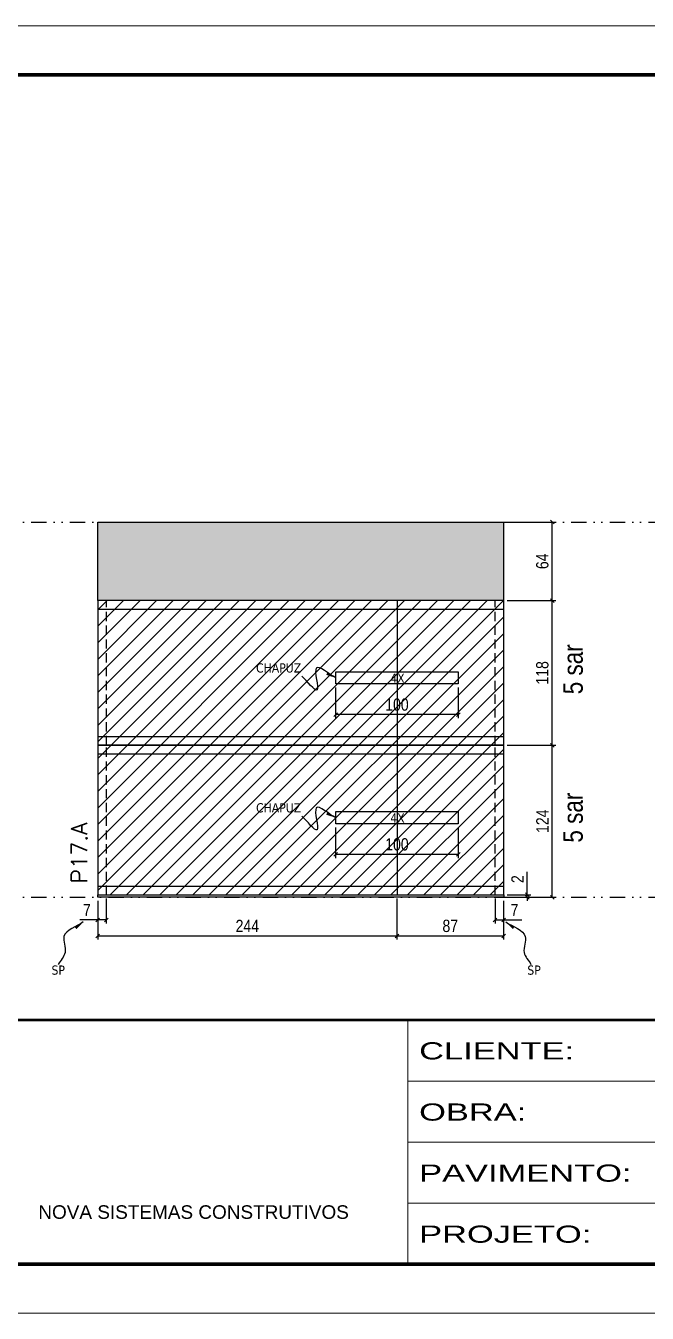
# Model space of a CAD drawing. Header units: millimetres. Extents: x 13777 to 27878, y -21631 to 6985.
# Drawn here: x 14527 to 15034, y 192 to 1242 of the extents above; entities that cross this region are included whole.
import ezdxf

# ---------------------------------------------------------------- set-up
doc = ezdxf.new("R2010")
doc.units = ezdxf.units.MM
for name, pattern in [('CONTINUO', [0]), ('DASHED', [0.75, 0.5, -0.25]), ('DIVIDE2', [0.625, 0.25, -0.125, 0, -0.125, 0, -0.125]), ('HIDDEN', [0.375, 0.25, -0.125])]:
    doc.linetypes.add(name, pattern=pattern)
for name, color, linetype in [('COTA', 241, 'Continuous'), ('NOMENCLATURA', 7, 'Continuous'), ('Nível', 160, 'Continuous'), ('Painéis', 200, 'Continuous'), ('Romaneio', 10, 'Continuous'), ('SARR_2.2x10', 60, 'Continuous'), ('SARR_2.2x7', 40, 'Continuous'), ('Sarrafo de Pressão', 42, 'HIDDEN'), ('texto', 7, 'Continuous')]:
    doc.layers.add(name, color=color, linetype=linetype)
for name, color, linetype, lineweight in [('Folhas', 255, 'Continuous', 9), ('Hachura', 251, 'Continuous', 9), ('SARRAFO DE PRESSAO', 251, 'DASHED', 9), ('Texto Seção', 7, 'Continuous', 15)]:
    doc.layers.add(name, color=color, linetype=linetype, lineweight=lineweight)
doc.styles.add('ARIAL', font='arial.ttf')
doc.styles.add('ARIAL_NARROW', font='ARIALN.TTF', dxfattribs={"height": 0.2})
doc.styles.add('COTA TECNICA', font='techl___.ttf', dxfattribs={"height": 10})
doc.styles.add('COTA TECNICA-50', font='techl___.ttf', dxfattribs={"height": 10})
doc.styles.add('REGUA-120', font='ROMANS.shx', dxfattribs={"height": 15})
doc.styles.get("Standard").update_dxf_attribs({"font": 'arial.ttf'})
doc.styles.add('Tecnologia', font='')
doc.styles.get('Tecnologia').set_extended_font_data('Forgotten Futurist')
doc.dimstyles.new('COTA PAINEL-50', dxfattribs={"dimtxt": 10, "dimasz": 3, "dimexe": 3, "dimexo": 3, "dimgap": 3, "dimtad": 1, "dimdec": 1, "dimzin": 12, "dimdsep": 46, "dimtxsty": 'COTA TECNICA-50', "dimblk1": 'OBLIQUE', "dimblk2": 'OBLIQUE', "dimsah": 1, "dimcen": 0.9, "dimclrd": 4, "dimclre": 4, "dimclrt": 240, "dimadec": 1, "dimazin": 3, "dimtfac": 1, "dimtdec": 1, "dimtmove": 0, "dimatfit": 3, "dimfxl": 1, "dimtolj": 1, "dimtzin": 12, "dimarcsym": 0})
doc.dimstyles.new('PAINEL', dxfattribs={"dimtxt": 10, "dimasz": 3, "dimexe": 3, "dimexo": 3, "dimgap": 3, "dimtad": 1, "dimdec": 1, "dimzin": 12, "dimdsep": 46, "dimtxsty": 'COTA TECNICA', "dimblk1": 'OBLIQUE', "dimblk2": 'OBLIQUE', "dimsah": 1, "dimcen": 0.9, "dimclrd": 4, "dimclre": 4, "dimclrt": 240, "dimadec": 1, "dimazin": 3, "dimtfac": 1, "dimtdec": 1, "dimtmove": 0, "dimatfit": 3, "dimfxl": 1, "dimtolj": 1, "dimtzin": 12, "dimarcsym": 0})
doc.dimstyles.get("Standard").update_dxf_attribs({"dimtxt": 0.18, "dimasz": 0.18, "dimexe": 0.18, "dimexo": 0.0625, "dimgap": 0.09, "dimtad": 0, "dimtih": 1, "dimtoh": 1, "dimdec": 4, "dimzin": 0, "dimdsep": 46, "dimtxsty": 'Standard', "dimcen": 0.09, "dimadec": 0, "dimazin": 0, "dimtfac": 1, "dimtdec": 4, "dimtofl": 0, "dimtmove": 0, "dimatfit": 3, "dimfxl": 1, "dimtolj": 1, "dimtzin": 0, "dimarcsym": 0})

# ---------------------------------------------------------------- blocks, each defined once
blk = doc.blocks.new('9999999999')
at = {"color": 30, "linetype": 'CONTINUO'}
for p, q in [((98564.6, 34230.2), (98564.6, 34429.4)), ((98564.6, 34379.6), (99584, 34379.6)), ((98564.6, 34329.8), (99488, 34329.8)), ((98564.6, 34280), (99488, 34280))]:
    blk.add_line(p, q, dxfattribs=at)
at = {"color": 30, "linetype": 'CONTINUO', "const_width": 2}
blk.add_lwpolyline([(99584, 34230.2), (99584, 34414.4, 0.414214), (99569, 34429.4), (98229, 34429.4, 0.414214), (98214, 34414.4), (98214, 34245.2, 0.414214), (98229, 34230.2), (99584, 34230.2)], format="xyb", dxfattribs=at)
at = {"layer": 'Folhas'}
blk.add_lwpolyline([(98139, 34190.2), (99624, 34190.2), (99624, 35240.2), (98139, 35240.2)], close=True, dxfattribs=at)
at = {"layer": 'Folhas', "color": 30, "const_width": 3}
blk.add_lwpolyline([(98214, 34230.2), (99584, 34230.2), (99584, 35200.2), (98214, 35200.2)], close=True, dxfattribs=at)
at = {"color": 7, "linetype": 'Continuous', "ltscale": 5, "style": 'ARIAL'}
blk.add_text('NOVA SISTEMAS CONSTRUTIVOS', height=11.059, dxfattribs=at).set_placement((98263.2, 34267.2))
at = {"layer": 'Folhas', "color": 7, "style": 'Tecnologia', "width": 1.5}
for s, p in [('CLIENTE:', (98573.7, 34397.2)), ('OBRA:', (98573.7, 34347.3)), ('PAVIMENTO:', (98573.7, 34297.5)), ('PROJETO:', (98573.7, 34247.7))]:
    blk.add_text(s, height=14, dxfattribs=at).set_placement(p)
blk = doc.blocks.new('_Oblique')
at = {"color": 0, "linetype": 'ByBlock', "lineweight": -2}
blk.add_line((-0.5, -0.5), (0.5, 0.5), dxfattribs=at)
blk = doc.blocks.new('*D1434')
at = {"layer": 'COTA', "color": 4, "lineweight": -2, "transparency": 16777216}
for p, q in [((14586.1, 528.1), (14586.1, 509.6)), ((14593.1, 530.1), (14593.1, 509.6)), ((14586.1, 512.6), (14571.4, 512.6)), ((14593.1, 512.6), (14586.1, 512.6))]:
    blk.add_line(p, q, dxfattribs=at)
at = {"layer": 'Defpoints', "color": 0, "transparency": 16777216}
for p in [(14586.1, 531.1), (14593.1, 533.1), (14586.1, 512.6)]:
    blk.add_point(p, dxfattribs=at)
at = {"layer": 'COTA', "color": 4, "lineweight": -2, "transparency": 16777216, "xscale": 3, "yscale": 3, "zscale": 3, "rotation": 180}
blk.add_blockref('_Oblique', (14586.1, 512.6), dxfattribs=at)
at = {"layer": 'COTA', "color": 4, "lineweight": -2, "transparency": 16777216, "xscale": 3, "yscale": 3, "zscale": 3}
blk.add_blockref('_Oblique', (14593.1, 512.6), dxfattribs=at)
at = {"layer": 'COTA', "color": 240, "transparency": 16777216, "insert": (14577.3, 520.7), "char_height": 10, "attachment_point": 5, "style": 'COTA TECNICA-50'}
blk.add_mtext('\\A1;7', dxfattribs=at)
blk = doc.blocks.new('*D1435')
at = {"layer": 'COTA', "color": 4, "lineweight": -2, "transparency": 16777216}
for p, q in [((14910.1, 530.1), (14910.1, 509.6)), ((14917.1, 528.1), (14917.1, 509.6)), ((14910.1, 512.6), (14917.1, 512.6)), ((14917.1, 512.6), (14931.9, 512.6))]:
    blk.add_line(p, q, dxfattribs=at)
at = {"layer": 'Defpoints', "color": 0, "transparency": 16777216}
for p in [(14910.1, 533.1), (14917.1, 531.1), (14917.1, 512.6)]:
    blk.add_point(p, dxfattribs=at)
at = {"layer": 'COTA', "color": 4, "lineweight": -2, "transparency": 16777216, "xscale": 3, "yscale": 3, "zscale": 3, "rotation": 180}
blk.add_blockref('_Oblique', (14910.1, 512.6), dxfattribs=at)
at = {"layer": 'COTA', "color": 4, "lineweight": -2, "transparency": 16777216, "xscale": 3, "yscale": 3, "zscale": 3}
blk.add_blockref('_Oblique', (14917.1, 512.6), dxfattribs=at)
at = {"layer": 'COTA', "color": 240, "transparency": 16777216, "insert": (14926, 520.7), "char_height": 10, "attachment_point": 5, "style": 'COTA TECNICA-50'}
blk.add_mtext('\\A1;7', dxfattribs=at)
blk = doc.blocks.new('*D1436')
at = {"layer": 'Defpoints', "color": 0, "linetype": 'ByBlock', "transparency": 16777216}
for p in [(14917.1, 655.1), (14956.8, 655.1), (14917.1, 531.1)]:
    blk.add_point(p, dxfattribs=at)
at = {"layer": 'Romaneio', "color": 4, "linetype": 'ByBlock', "lineweight": -2, "transparency": 16777216}
for p, q in [((14920.1, 655.1), (14959.8, 655.1)), ((14956.8, 531.1), (14956.8, 655.1)), ((14920.1, 531.1), (14959.8, 531.1))]:
    blk.add_line(p, q, dxfattribs=at)
at = {"layer": 'Romaneio', "color": 4, "linetype": 'ByBlock', "lineweight": -2, "transparency": 16777216, "xscale": 3, "yscale": 3, "zscale": 3}
for p, rotation in [((14956.8, 655.1), 90), ((14956.8, 531.1), 270)]:
    blk.add_blockref('_Oblique', p, dxfattribs=dict(at, rotation=rotation))
at = {"layer": 'Romaneio', "color": 240, "linetype": 'ByBlock', "transparency": 16777216, "insert": (14948.7, 593.1), "char_height": 10, "attachment_point": 5, "rotation": 90, "style": 'COTA TECNICA'}
blk.add_mtext('\\A1;124', dxfattribs=at)
blk = doc.blocks.new('*D1437')
at = {"layer": 'Defpoints', "color": 0, "linetype": 'ByBlock', "transparency": 16777216}
for p in [(14917.1, 655.1), (14956.8, 655.1), (14917.1, 531.1)]:
    blk.add_point(p, dxfattribs=at)
at = {"layer": 'Romaneio', "color": 4, "linetype": 'ByBlock', "lineweight": -2, "transparency": 16777216}
for p, q in [((14920.1, 655.1), (14959.8, 655.1)), ((14956.8, 531.1), (14956.8, 655.1)), ((14920.1, 531.1), (14959.8, 531.1))]:
    blk.add_line(p, q, dxfattribs=at)
at = {"layer": 'Romaneio', "color": 4, "linetype": 'ByBlock', "lineweight": -2, "transparency": 16777216, "xscale": 3, "yscale": 3, "zscale": 3}
for p, rotation in [((14956.8, 655.1), 90), ((14956.8, 531.1), 270)]:
    blk.add_blockref('_Oblique', p, dxfattribs=dict(at, rotation=rotation))
at = {"layer": 'Romaneio', "color": 240, "linetype": 'ByBlock', "transparency": 16777216, "insert": (14948.7, 593.1), "char_height": 10, "attachment_point": 5, "rotation": 90, "style": 'COTA TECNICA'}
blk.add_mtext('\\A1;124', dxfattribs=at)
blk = doc.blocks.new('*D1438')
at = {"layer": 'COTA', "color": 4, "lineweight": -2, "transparency": 16777216}
for p, q in [((14920.1, 773.1), (14959.8, 773.1)), ((14956.8, 655.1), (14956.8, 773.1)), ((14920.1, 655.1), (14959.8, 655.1))]:
    blk.add_line(p, q, dxfattribs=at)
at = {"layer": 'Defpoints', "color": 0, "transparency": 16777216}
for p in [(14917.1, 773.1), (14956.8, 773.1), (14917.1, 655.1)]:
    blk.add_point(p, dxfattribs=at)
at = {"layer": 'COTA', "color": 4, "lineweight": -2, "transparency": 16777216, "xscale": 3, "yscale": 3, "zscale": 3}
for p, rotation in [((14956.8, 773.1), 90), ((14956.8, 655.1), 270)]:
    blk.add_blockref('_Oblique', p, dxfattribs=dict(at, rotation=rotation))
at = {"layer": 'COTA', "color": 240, "transparency": 16777216, "insert": (14948.7, 714.1), "char_height": 10, "attachment_point": 5, "rotation": 90, "style": 'COTA TECNICA-50'}
blk.add_mtext('\\A1;118', dxfattribs=at)
blk = doc.blocks.new('*D1439')
at = {"layer": 'COTA', "color": 4, "lineweight": -2, "transparency": 16777216}
for p, q in [((14936.4, 533.1), (14936.4, 551.9)), ((14920.1, 533.1), (14939.4, 533.1)), ((14920.1, 531.1), (14939.4, 531.1)), ((14936.4, 531.1), (14936.4, 533.1)), ((14936.4, 531.1), (14936.4, 528.1))]:
    blk.add_line(p, q, dxfattribs=at)
at = {"layer": 'Defpoints', "color": 0, "transparency": 16777216}
for p in [(14917.1, 533.1), (14917.1, 531.1), (14936.4, 531.1)]:
    blk.add_point(p, dxfattribs=at)
at = {"layer": 'COTA', "color": 4, "lineweight": -2, "transparency": 16777216, "xscale": 3, "yscale": 3, "zscale": 3}
for p, rotation in [((14936.4, 533.1), 270), ((14936.4, 531.1), 90)]:
    blk.add_blockref('_Oblique', p, dxfattribs=dict(at, rotation=rotation))
at = {"layer": 'COTA', "color": 240, "transparency": 16777216, "insert": (14928.4, 545.9), "char_height": 10, "attachment_point": 5, "rotation": 90, "style": 'COTA TECNICA-50'}
blk.add_mtext('\\A1;2', dxfattribs=at)
blk = doc.blocks.new('*D1451')
at = {"layer": 'COTA', "color": 4, "lineweight": -2, "transparency": 16777216}
for p, q in [((14586.1, 528.1), (14586.1, 496.6)), ((14830.1, 530.1), (14830.1, 496.6)), ((14586.1, 499.6), (14830.1, 499.6))]:
    blk.add_line(p, q, dxfattribs=at)
at = {"layer": 'Defpoints', "color": 0, "transparency": 16777216}
for p in [(14586.1, 531.1), (14830.1, 533.1), (14830.1, 499.6)]:
    blk.add_point(p, dxfattribs=at)
at = {"layer": 'COTA', "color": 4, "lineweight": -2, "transparency": 16777216, "xscale": 3, "yscale": 3, "zscale": 3, "rotation": 180}
blk.add_blockref('_Oblique', (14586.1, 499.6), dxfattribs=at)
at = {"layer": 'COTA', "color": 4, "lineweight": -2, "transparency": 16777216, "xscale": 3, "yscale": 3, "zscale": 3}
blk.add_blockref('_Oblique', (14830.1, 499.6), dxfattribs=at)
at = {"layer": 'COTA', "color": 240, "transparency": 16777216, "insert": (14708.1, 507.7), "char_height": 10, "attachment_point": 5, "style": 'COTA TECNICA-50'}
blk.add_mtext('\\A1;244', dxfattribs=at)
blk = doc.blocks.new('*D1452')
at = {"layer": 'COTA', "color": 4, "lineweight": -2, "transparency": 16777216}
for p, q in [((14830.1, 530.1), (14830.1, 496.6)), ((14917.1, 528.1), (14917.1, 496.6)), ((14830.1, 499.6), (14917.1, 499.6))]:
    blk.add_line(p, q, dxfattribs=at)
at = {"layer": 'Defpoints', "color": 0, "transparency": 16777216}
for p in [(14830.1, 533.1), (14917.1, 531.1), (14917.1, 499.6)]:
    blk.add_point(p, dxfattribs=at)
at = {"layer": 'COTA', "color": 4, "lineweight": -2, "transparency": 16777216, "xscale": 3, "yscale": 3, "zscale": 3, "rotation": 180}
blk.add_blockref('_Oblique', (14830.1, 499.6), dxfattribs=at)
at = {"layer": 'COTA', "color": 4, "lineweight": -2, "transparency": 16777216, "xscale": 3, "yscale": 3, "zscale": 3}
blk.add_blockref('_Oblique', (14917.1, 499.6), dxfattribs=at)
at = {"layer": 'COTA', "color": 240, "transparency": 16777216, "insert": (14873.6, 507.7), "char_height": 10, "attachment_point": 5, "style": 'COTA TECNICA-50'}
blk.add_mtext('\\A1;87', dxfattribs=at)
blk = doc.blocks.new('*D1460')
at = {"layer": 'COTA', "color": 4, "linetype": 'ByBlock', "lineweight": -2, "transparency": 16777216}
for p, q in [((14780.1, 588), (14780.1, 563.1)), ((14880.1, 588), (14880.1, 563.1)), ((14880.1, 566.1), (14780.1, 566.1))]:
    blk.add_line(p, q, dxfattribs=at)
at = {"layer": 'Defpoints', "color": 0, "linetype": 'ByBlock', "transparency": 16777216}
for p in [(14780.1, 591), (14880.1, 591), (14780.1, 566.1)]:
    blk.add_point(p, dxfattribs=at)
at = {"layer": 'COTA', "color": 4, "linetype": 'ByBlock', "lineweight": -2, "transparency": 16777216, "xscale": 3, "yscale": 3, "zscale": 3, "rotation": 180}
blk.add_blockref('_Oblique', (14780.1, 566.1), dxfattribs=at)
at = {"layer": 'COTA', "color": 4, "linetype": 'ByBlock', "lineweight": -2, "transparency": 16777216, "xscale": 3, "yscale": 3, "zscale": 3}
blk.add_blockref('_Oblique', (14880.1, 566.1), dxfattribs=at)
at = {"layer": 'COTA', "color": 240, "linetype": 'ByBlock', "transparency": 16777216, "insert": (14830.1, 574.2), "char_height": 10, "attachment_point": 5, "style": 'COTA TECNICA'}
blk.add_mtext('\\A1;100', dxfattribs=at)
blk = doc.blocks.new('*D1461')
at = {"layer": 'COTA', "color": 4, "linetype": 'ByBlock', "lineweight": -2, "transparency": 16777216}
for p, q in [((14780.1, 702.1), (14780.1, 677.1)), ((14880.1, 702.1), (14880.1, 677.1)), ((14880.1, 680.1), (14780.1, 680.1))]:
    blk.add_line(p, q, dxfattribs=at)
at = {"layer": 'Defpoints', "color": 0, "linetype": 'ByBlock', "transparency": 16777216}
for p in [(14780.1, 705.1), (14880.1, 705.1), (14780.1, 680.1)]:
    blk.add_point(p, dxfattribs=at)
at = {"layer": 'COTA', "color": 4, "linetype": 'ByBlock', "lineweight": -2, "transparency": 16777216, "xscale": 3, "yscale": 3, "zscale": 3, "rotation": 180}
blk.add_blockref('_Oblique', (14780.1, 680.1), dxfattribs=at)
at = {"layer": 'COTA', "color": 4, "linetype": 'ByBlock', "lineweight": -2, "transparency": 16777216, "xscale": 3, "yscale": 3, "zscale": 3}
blk.add_blockref('_Oblique', (14880.1, 680.1), dxfattribs=at)
at = {"layer": 'COTA', "color": 240, "linetype": 'ByBlock', "transparency": 16777216, "insert": (14830.1, 688.2), "char_height": 10, "attachment_point": 5, "style": 'COTA TECNICA'}
blk.add_mtext('\\A1;100', dxfattribs=at)
blk = doc.blocks.new('*D1462')
at = {"layer": 'COTA', "color": 4, "lineweight": -2, "transparency": 16777216}
for p, q in [((14920.1, 837.1), (14959.8, 837.1)), ((14956.8, 773.1), (14956.8, 837.1)), ((14920.1, 773.1), (14959.8, 773.1))]:
    blk.add_line(p, q, dxfattribs=at)
at = {"layer": 'Defpoints', "color": 0, "transparency": 16777216}
for p in [(14917.1, 837.1), (14956.8, 837.1), (14917.1, 773.1)]:
    blk.add_point(p, dxfattribs=at)
at = {"layer": 'COTA', "color": 4, "lineweight": -2, "transparency": 16777216, "xscale": 3, "yscale": 3, "zscale": 3}
for p, rotation in [((14956.8, 837.1), 90), ((14956.8, 773.1), 270)]:
    blk.add_blockref('_Oblique', p, dxfattribs=dict(at, rotation=rotation))
at = {"layer": 'COTA', "color": 240, "transparency": 16777216, "insert": (14948.7, 805.1), "char_height": 10, "attachment_point": 5, "rotation": 90, "style": 'COTA TECNICA'}
blk.add_mtext('\\A1;64', dxfattribs=at)

msp = doc.modelspace()

# ---------------------------------------------------------------- hatches: boundary and pattern name
at = {"layer": 'COTA'}
h = msp.add_hatch(dxfattribs=at)
h.set_pattern_fill('AR-CONC', color=256, scale=0.03)
h.set_pattern_definition([(50, (-3328.2666, -4624.3004), (5.4655401, -0.4781726), [0.5715, -6.2865]), (355, (-3328.2666, -4624.3004), (-1.0573026, 5.7317054), [0.4572, -5.0292175]), (100.451445, (-3327.811, -4624.3403), (4.4082374, 5.2535326), [0.4857003, -5.3427073]), (46.1842, (-3328.2666, -4622.7764), (8.1323712, -1.2612698), [0.85725, -9.42975]), (96.635558, (-3327.589, -4622.8815), (7.122124, 7.4227837), [0.7285507, -8.0140682]), (351.18415, (-3328.267, -4622.7764), (7.122124, 7.4227837), [0.685799, -7.543792]), (21, (-3327.5046, -4623.1574), (4.5484317, -3.0679559), [0.5715, -6.2865]), (326, (-3327.5046, -4623.1574), (1.8540609, 5.525639), [0.4572, -5.0292]), (71.451445, (-3327.1256, -4623.413), (6.4024926, 2.457683), [0.4857003, -5.3426981]), (37.5, (-3328.2666, -4624.3004), (0.0926581, 2.53665117), [0, -4.96824, 0, -5.1054, 0, -5.04825]), (7.5, (-3328.2666, -4624.3004), (2.00458988, 3.00541724), [0, -2.91084, 0, -4.85394, 0, -1.92405]), (327.5, (-3329.9659, -4624.3004), (4.06771786, -0.17186232), [0, -1.905, 0, -5.9436, 0, -7.8867]), (317.5, (-3330.728, -4624.3004), (4.44387544, 0.7627947), [0, -2.4765, 0, -3.94716, 0, -5.6007])])
h.paths.add_polyline_path([(14586.15, 837.13), (14586.15, 773.13), (14917.15, 773.13), (14917.15, 837.13)])
at = {"layer": 'Hachura', "linetype": 'ByBlock'}
h = msp.add_hatch(dxfattribs=at)
h.set_pattern_fill('ANSI31', color=256, scale=3)
h.paths.add_polyline_path([(14830.15, 655.13), (14830.15, 773.13), (14586.15, 773.13), (14586.15, 655.13)])
h.paths.add_polyline_path([(14830.15, 655.13), (14917.15, 655.13), (14917.15, 773.13), (14830.15, 773.13)])
h.paths.add_polyline_path([(14830.15, 655.13), (14830.15, 533.13), (14917.15, 533.13), (14917.15, 655.13)])
h.paths.add_polyline_path([(14586.15, 655.13), (14586.15, 533.13), (14830.15, 533.13), (14830.15, 655.13)])
h.paths.add_polyline_path([(15085.44, 655.13), (15085.44, 533.13), (15329.44, 533.13), (15329.44, 655.13)])
h.paths.add_polyline_path([(15329.44, 655.13), (15329.44, 773.13), (15124.44, 773.13), (15085.44, 773.13), (15085.44, 655.13)])
h.paths.add_polyline_path([(15329.44, 773.13), (15329.44, 837.13), (15124.44, 837.13), (15124.44, 773.13)])
h.paths.add_polyline_path([(15382.44, 773.13), (15382.44, 837.13), (15329.44, 837.13), (15329.44, 773.13)])
h.paths.add_polyline_path([(15329.44, 655.13), (15416.44, 655.13), (15416.44, 773.13), (15329.44, 773.13)])
h.paths.add_polyline_path([(15416.44, 655.13), (15329.44, 655.13), (15329.44, 533.13), (15416.44, 533.13)])
h.paths.add_polyline_path([(15573.05, 533.13), (15592.05, 533.13), (15592.05, 773.13), (15573.05, 773.13)])
h.paths.add_polyline_path([(15573.05, 773.13), (15592.05, 773.13), (15592.05, 800.11), (15573.05, 800.11)])
h.paths.add_polyline_path([(15744.96, 773.11), (15725.96, 773.11), (15725.96, 533.13), (15744.96, 533.13)])

# ---------------------------------------------------------------- linework, layer by layer
at = {"layer": 'COTA', "linetype": 'ByBlock'}
for p, q in [((14586.15, 773.13), (14586.15, 837.13)), ((14586.15, 837.13), (14917.15, 837.13)), ((14917.15, 773.13), (14917.15, 837.13)), ((14917.15, 773.13), (14917.15, 837.13))]:
    msp.add_line(p, q, dxfattribs=at)
at = {"layer": 'Nível', "color": 4, "linetype": 'DIVIDE2', "ltscale": 50}
for p, q in [((13777.11, 837.13), (21531.15, 837.13)), ((13777.11, 531.13), (21531.15, 531.13))]:
    msp.add_line(p, q, dxfattribs=at)
at = {"layer": 'Painéis'}
msp.add_line((14830.15, 773.13), (14830.15, 533.13), dxfattribs=at)
for points in [[(14917.15, 773.13), (14586.15, 773.13), (14586.15, 655.13), (14917.15, 655.13)], [(14917.15, 655.13), (14586.15, 655.13), (14586.15, 533.13), (14917.15, 533.13)], [(14917.15, 531.13), (14586.15, 531.13), (14586.15, 533.13), (14917.15, 533.13)]]:
    msp.add_lwpolyline(points, close=True, dxfattribs=at)
at = {"layer": 'SARR_2.2x10'}
for points in [[(14780.15, 715.06), (14880.15, 715.06), (14880.15, 705.06), (14780.15, 705.06)], [(14780.15, 600.98), (14880.15, 600.98), (14880.15, 590.98), (14780.15, 590.98)]]:
    msp.add_lwpolyline(points, close=True, dxfattribs=at)
at = {"layer": 'SARR_2.2x7'}
for p, q in [((14586.15, 766.13), (14830.15, 766.13)), ((14830.15, 766.13), (14917.15, 766.13)), ((14586.15, 662.13), (14830.15, 662.13)), ((14830.15, 662.13), (14917.15, 662.13)), ((14586.15, 648.13), (14830.15, 648.13)), ((14830.15, 648.13), (14917.15, 648.13)), ((14586.15, 540.13), (14830.15, 540.13)), ((14830.15, 540.13), (14917.15, 540.13))]:
    msp.add_line(p, q, dxfattribs=at)
at = {"layer": 'Sarrafo de Pressão', "ltscale": 30}
for p, q in [((14593.15, 655.13), (14593.15, 773.13)), ((14910.15, 655.13), (14910.15, 773.13)), ((14593.15, 533.13), (14593.15, 655.13)), ((14910.15, 533.13), (14910.15, 655.13))]:
    msp.add_line(p, q, dxfattribs=at)

# ---------------------------------------------------------------- block references
at = {"layer": 'SARRAFO DE PRESSAO', "color": 6, "linetype": 'ByBlock'}
msp.add_blockref('9999999999', (-83725.51, -33998.35), dxfattribs=at)

# ---------------------------------------------------------------- texts
at = {"layer": 'NOMENCLATURA', "style": 'ARIAL_NARROW'}
for p in [(14981.66, 696.65), (14981.66, 575.65)]:
    msp.add_text('5 sar', height=16, rotation=90, dxfattribs=at).set_placement(p)
at = {"layer": 'texto', "color": 0, "char_height": 7.5, "attachment_point": 5}
for s, insert in [('{\\fTahoma|b0|i0|c0|p34;\\C4;CHAPUZ}', (14733.59, 718.07)), ('{\\fTahoma|b0|i0|c0|p34;\\C4;4X}', (14830.54, 709.76)), ('{\\fTahoma|b0|i0|c0|p34;\\C4;CHAPUZ}', (14733.59, 603.99)), ('{\\fTahoma|b0|i0|c0|p34;\\C4;4X}', (14830.54, 595.69)), ('{\\fTahoma|b0|i0|c0|p34;\\C4;SP}', (14553.9, 471.64)), ('{\\fTahoma|b0|i0|c0|p34;\\C4;SP}', (14941.92, 471.64))]:
    msp.add_mtext(s, dxfattribs=dict(at, insert=insert))
at = {"layer": 'Texto Seção', "insert": (14577.53, 542.39), "char_height": 13, "width": 285.3299, "attachment_point": 7, "rotation": 90, "style": 'REGUA-120'}
msp.add_mtext('P17.A', dxfattribs=at)

# ---------------------------------------------------------------- dimensions: what is measured, and where the dimension line sits
at = {"layer": 'COTA'}
for base, p1, p2, angle, dimstyle, picture, middle in [((14956.79, 837.13), (14917.15, 773.13), (14917.15, 837.13), 90, 'PAINEL', '*D1462', (14948.68, 805.13)), ((14956.79, 773.13), (14917.15, 655.13), (14917.15, 773.13), 90, 'COTA PAINEL-50', '*D1438', (14948.69, 714.13)), ((14586.15, 512.62), (14593.15, 533.13), (14586.15, 531.13), 180, 'COTA PAINEL-50', '*D1434', (14577.28, 520.7))]:
    dim = msp.add_linear_dim(base=base, p1=p1, p2=p2, angle=angle, dimstyle=dimstyle, dxfattribs=at)
    dim.commit()
    dim.dimension.update_dxf_attribs({"geometry": picture, "text_midpoint": middle})
at = {"layer": 'COTA', "linetype": 'ByBlock'}
for base, p1, p2, picture, middle in [((14780.15, 680.13), (14880.15, 705.06), (14780.15, 705.06), '*D1461', (14830.15, 688.23)), ((14780.15, 566.05), (14880.15, 590.98), (14780.15, 590.98), '*D1460', (14830.15, 574.15))]:
    dim = msp.add_linear_dim(base=base, p1=p1, p2=p2, dimstyle='PAINEL', dxfattribs=at)
    dim.commit()
    dim.dimension.update_dxf_attribs({"geometry": picture, "text_midpoint": middle})
at = {"layer": 'COTA'}
dim = msp.add_linear_dim(base=(14936.4, 531.13), p1=(14917.15, 533.13), p2=(14917.15, 531.13), angle=90, dimstyle='COTA PAINEL-50', dxfattribs=at)
dim.commit()
dim.dimension.update_dxf_attribs({"geometry": '*D1439', "text_midpoint": (14936.4, 545.88), "dimtype": 160})
for base, p1, p2, picture, middle in [((14830.15, 499.58), (14586.15, 531.13), (14830.15, 533.13), '*D1451', (14708.15, 507.65)), ((14917.15, 499.58), (14830.15, 533.13), (14917.15, 531.13), '*D1452', (14873.65, 507.67)), ((14917.15, 512.62), (14910.15, 533.13), (14917.15, 531.13), '*D1435', (14926.01, 520.7))]:
    dim = msp.add_linear_dim(base=base, p1=p1, p2=p2, dimstyle='COTA PAINEL-50', dxfattribs=at)
    dim.commit()
    dim.dimension.update_dxf_attribs({"geometry": picture, "text_midpoint": middle})
at = {"layer": 'Romaneio', "linetype": 'ByBlock'}
for picture in ['*D1436', '*D1437']:
    dim = msp.add_aligned_dim(p1=(14917.15, 531.13), p2=(14917.15, 655.13), distance=-39.64, dimstyle='PAINEL', dxfattribs=at)
    dim.commit()
    dim.dimension.update_dxf_attribs({"geometry": picture, "text_midpoint": (14948.71, 593.13)})

# ---------------------------------------------------------------- leaders
at = {"layer": 'COTA', "path_type": 1}
for points in [[(14780.15, 710.06), (14764.36, 718.07), (14764.95, 700.2), (14752.51, 711.34)], [(14780.15, 595.98), (14764.36, 603.99), (14764.95, 586.12), (14752.51, 597.26)], [(14574.32, 510.95), (14558.53, 499.12), (14559.46, 486.11), (14553.9, 476.33)], [(14918.97, 510.95), (14934.76, 499.12), (14933.83, 486.11), (14939.39, 476.33)]]:
    msp.add_leader(points, dimstyle='Standard', override={"dimasz": 8}, dxfattribs=at)

doc.saveas('drawing.dxf')
